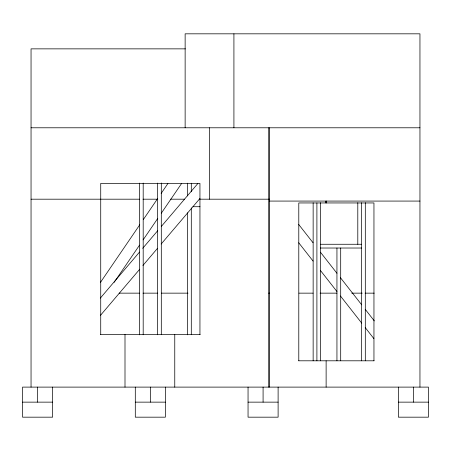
<?xml version="1.0" encoding="UTF-8"?>
<svg xmlns="http://www.w3.org/2000/svg" width="451" height="451" viewBox="0 0 451 451"><rect width="100%" height="100%" fill="white"/><g stroke="black" fill="none" stroke-linecap="round" stroke-linejoin="round"><path stroke-width="0.68" d="M100.5 282.337L139.748 224.801M143.317 219.569L157.591 198.649M161.159 193.417L167.896 183.54M114.148 282.337L139.522 245.147M143.091 239.915L157.76 218.408M161.328 213.176L181.55 183.54M100.314 298.134L139.517 252.07M142.708 248.321L157.754 230.641M161.402 226.357L197.865 183.506M100.534 315.272L139.737 269.208M142.928 265.459L157.512 248.321M161.159 244.03L199.911 198.502M185.384 48.86L31.046 48.86L31.046 387.11M31.046 127.785L419.954 127.785M31.046 199.19L139.506 199.19M143.023 199.19L157.782 199.19M170.439 199.19L184.498 199.19M199.945 199.19L269.625 199.19M269.422 201.073L419.954 201.073M192.949 206.71L199.968 206.71M320.39 244.267L361.55 244.267M320.39 248.022L361.55 248.022M119.12 293.15L139.506 293.15M143.023 293.15L157.782 293.15M161.3 293.15L188.016 293.15M268.723 293.15L269.625 293.15M299.007 293.15L313.067 293.15M320.092 293.15L336.965 293.15M351.724 293.15L362.266 293.15M365.079 293.15L374.212 293.15M100.477 334.49L200.193 334.49M298.703 360.8L374.088 360.8M22.55 402.14L52.615 402.14M135.3 402.14L165.365 402.14M248.05 402.14L278.115 402.14M398.385 402.14L428.45 402.14M298.725 224.502L313.062 242.785M320.447 252.205L336.953 273.261M340.432 277.692L361.719 304.842M365.192 309.273L374.319 320.909M298.731 242.785L313.067 261.073M320.452 270.487L336.965 291.543M340.437 295.974L361.725 323.125M365.203 327.556L373.89 338.639M419.954 387.11L419.954 33.825L185.135 33.825L185.135 127.785M413.415 387.11L413.415 402.14M398.385 387.11L398.385 417.175L428.45 417.175L428.45 387.11L22.55 387.11L22.55 417.175L52.615 417.175L52.615 387.11M373.952 360.8L373.952 202.95L298.787 202.95L298.787 360.8M365.31 202.702L365.31 360.8M361.55 202.753L361.55 360.8M357.795 202.713L357.795 244.29M340.697 248.022L340.697 360.772M336.942 248.022L336.942 360.772M326.124 201.073L326.124 202.95M326.124 360.8L326.124 387.11M326 201.073L326 202.95M320.661 202.713L320.661 360.8M316.901 202.95L316.901 360.8M313.146 202.809L313.146 360.8M278.115 387.11L278.115 417.175L248.05 417.175L248.05 387.11M269.625 127.785L269.625 387.11M268.723 127.785L268.723 387.11M263.085 387.11L263.085 402.14M233.917 33.825L233.917 127.785M209.45 127.785L209.45 199.19M199.945 334.49L199.945 183.405L100.725 183.405L100.725 334.49M191.297 183.219L191.297 191.776M191.297 207.883L191.297 334.743M187.543 183.179L187.543 195.903M187.543 212.816L187.543 334.822M174.762 334.49L174.762 387.11M165.365 387.11L165.365 417.175L135.3 417.175L135.3 387.11M161.306 182.988L161.306 334.738M157.551 183.089L157.551 334.777M150.335 387.11L150.335 402.14M143.192 183.089L143.192 334.777M139.432 183.095L139.432 334.834M125 334.49L125 387.11M37.585 387.11L37.585 402.14"/></g></svg>
